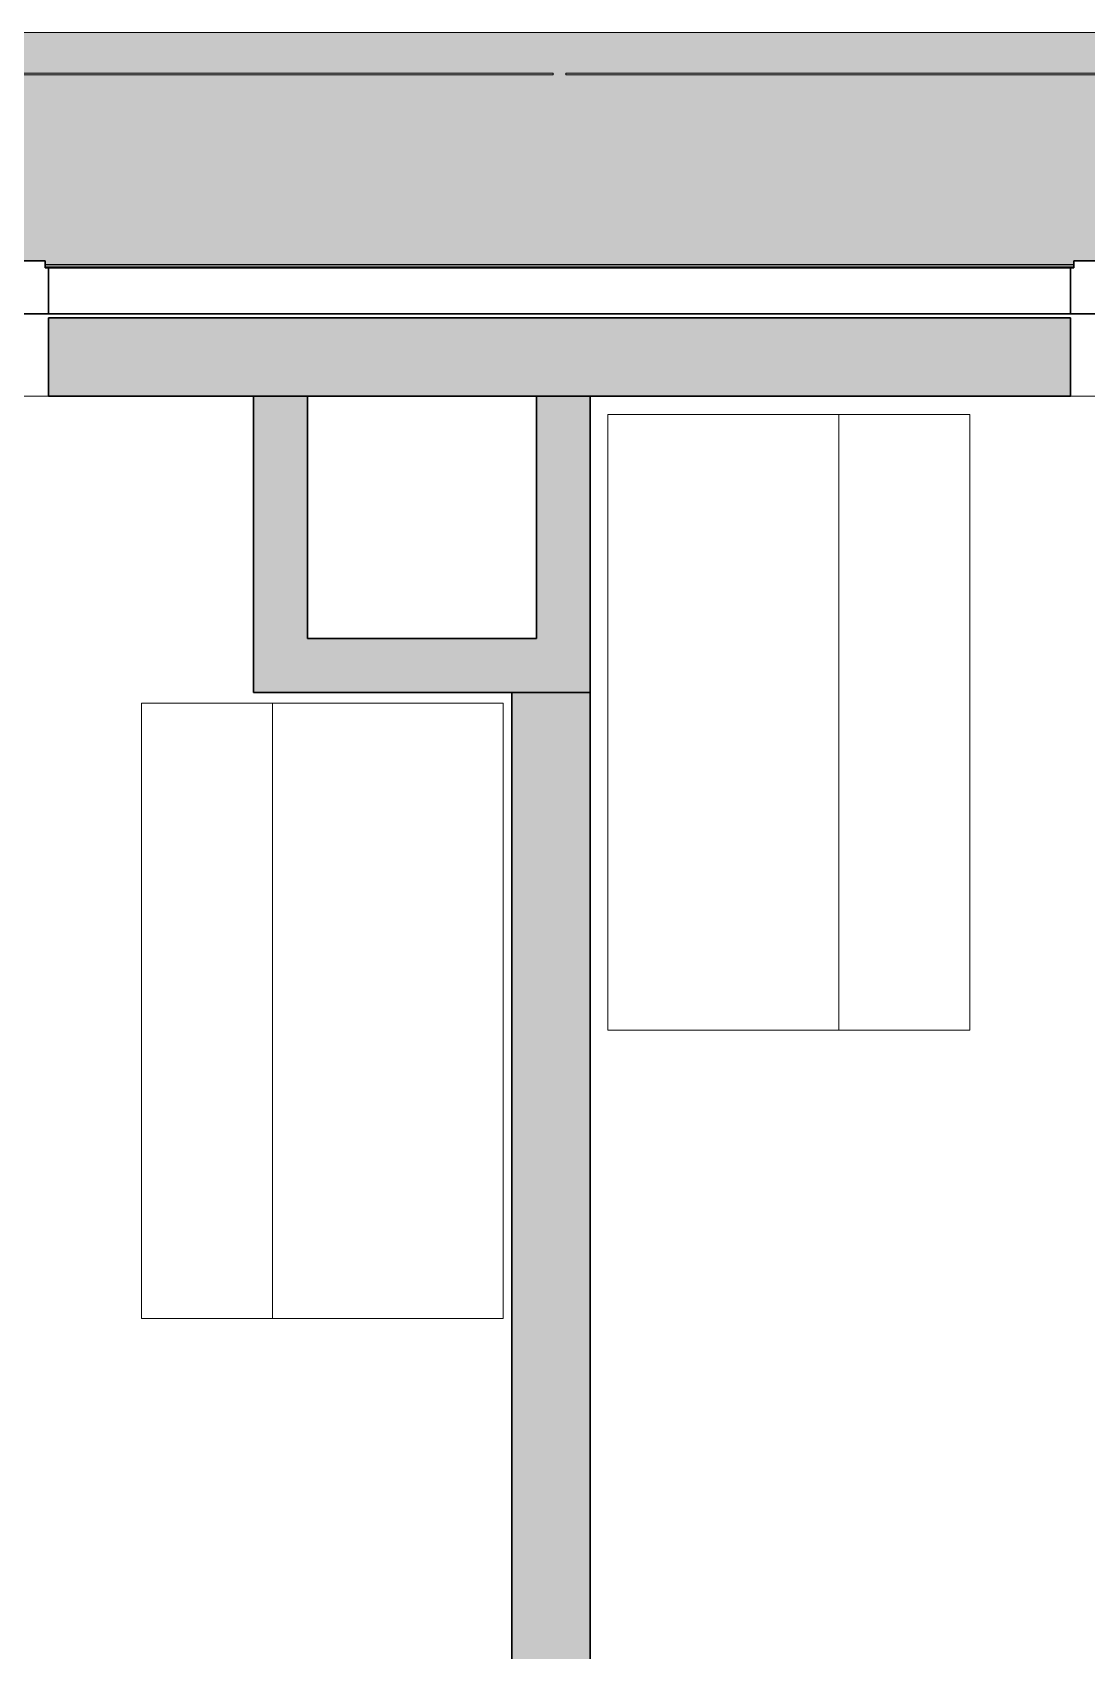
# Model space of a CAD drawing. Header units: millimetres. Extents: x 79795 to 317870, y -36033 to 97293.
# Drawn here: x 161616 to 162986, y 32615 to 34718 of the extents above; entities that cross this region are included whole.
import ezdxf

# ---------------------------------------------------------------- set-up
doc = ezdxf.new("R2010")
doc.units = ezdxf.units.MM
doc.header["$MEASUREMENT"] = 0
for name, color, linetype, lineweight in [('CSM-STL-XX-ZZ-M3-A-XXXX-00001_detached _19_04_21__rvt-1-Level 4$0$A-GLAZ', 7, 'CONTINUOUS', 9), ('CSM-STL-XX-ZZ-M3-A-XXXX-00001_detached _19_04_21__rvt-1-Level 4$0$A-GLAZ-CWMG', 7, 'CONTINUOUS', 9), ('CSM-STL-XX-ZZ-M3-A-XXXX-00001_detached _19_04_21__rvt-1-Level 4$0$A-WALL-PATT', 7, 'CONTINUOUS', 9), ('CSM-STL-XX-ZZ-M3-A-XXXX-00001_detached _19_04_21__rvt-1-Level 4$0$I-WALL', 7, 'CONTINUOUS', 9), ('I-FURN', 8, 'CONTINUOUS', 9)]:
    doc.layers.add(name, color=color, linetype=linetype, lineweight=lineweight)

msp = doc.modelspace()

# ---------------------------------------------------------------- hatches: boundary and pattern name
at = {"layer": 'CSM-STL-XX-ZZ-M3-A-XXXX-00001_detached _19_04_21__rvt-1-Level 4$0$A-GLAZ'}
msp.add_hatch(color=256, dxfattribs=at).paths.add_polyline_path([(166688.5, 34416.7), (166692.8, 34416.7), (166692.8, 34718.3), (157908.8, 34718.3), (157908.8, 34416.7), (157913.2, 34416.7), (157913.2, 34421.3), (159104.5, 34421.3), (159104.5, 34416.7), (160441.2, 34416.7), (160441.2, 34421.3), (161632.5, 34421.3), (161632.5, 34416.7), (162969.2, 34416.7), (162969.2, 34421.3), (164160.5, 34421.3), (164160.5, 34416.7), (165497.2, 34416.7), (165497.2, 34421.3), (166688.5, 34421.3)], flags=0)
h = msp.add_hatch(color=256, dxfattribs=at)
h.paths.add_polyline_path([(166692.8, 34414.6), (166692.8, 34416.7), (166688.5, 34416.7), (166688.5, 34414.6)], flags=0)
h.paths.add_polyline_path([(165497.2, 34414.6), (165497.2, 34416.7), (164160.5, 34416.7), (164160.5, 34414.6), (165463.9, 34414.6)], flags=0)
h.paths.add_polyline_path([(162969.2, 34414.6), (162969.2, 34416.7), (161632.5, 34416.7), (161632.5, 34414.6), (162773, 34414.6)], flags=0)
h.paths.add_polyline_path([(160381.1, 34414.6), (160441.2, 34414.6), (160441.2, 34416.7), (159104.5, 34416.7), (159104.5, 34414.6), (159185.1, 34414.6)], flags=0)
h.paths.add_polyline_path([(157913.2, 34414.6), (157913.2, 34416.7), (157908.8, 34416.7), (157908.8, 34414.6)], flags=0)
at = {"layer": 'CSM-STL-XX-ZZ-M3-A-XXXX-00001_detached _19_04_21__rvt-1-Level 4$0$A-WALL-PATT'}
for points in [[(161636.8, 34245.3), (161738.8, 34245.3), (161738.8, 34347.3), (161636.8, 34347.3)], [(161738.8, 34245.3), (162862.8, 34245.3), (162862.8, 34347.3), (161738.8, 34347.3)], [(162862.8, 34245.3), (162964.8, 34245.3), (162964.8, 34347.3), (162862.8, 34347.3)], [(161973.4, 33930.3), (161973.4, 34245.3), (161903.4, 34245.3), (161903.4, 33930.3)], [(162340.8, 33860.3), (162340.8, 34245.3), (162270.8, 34245.3), (162270.8, 33860.3)], [(162270.8, 33860.3), (162270.8, 33930.3), (161903.4, 33930.3), (161903.4, 33860.3)], [(162238.8, 29859.3), (162340.8, 29859.3), (162340.8, 33860.3), (162238.8, 33860.3), (162238.8, 30098)]]:
    msp.add_hatch(color=256, dxfattribs=at).paths.add_polyline_path(points, flags=0)

# ---------------------------------------------------------------- linework, layer by layer
at = {"layer": 'CSM-STL-XX-ZZ-M3-A-XXXX-00001_detached _19_04_21__rvt-1-Level 4$0$A-GLAZ'}
for p, q in [((166692.8, 34718.3), (157908.8, 34718.3)), ((162969.2, 34416.7), (161632.5, 34416.7)), ((162969.2, 34414.6), (161632.5, 34414.6))]:
    msp.add_line(p, q, dxfattribs=at)
at = {"layer": 'CSM-STL-XX-ZZ-M3-A-XXXX-00001_detached _19_04_21__rvt-1-Level 4$0$A-GLAZ', "lineweight": 30}
for p, q in [((161571.6, 34421.3), (161632.5, 34421.3)), ((161632.5, 34421.3), (161632.5, 34412.3)), ((161632.5, 34412.3), (161636.8, 34412.3)), ((161636.8, 34412.3), (162964.8, 34412.3)), ((161636.8, 34352.5), (161636.8, 34412.3)), ((161636.8, 34412.3), (161636.8, 34352.5)), ((162964.8, 34412.3), (162964.8, 34352.5)), ((162964.8, 34412.3), (162969.2, 34412.3)), ((162964.8, 34352.5), (162964.8, 34412.3)), ((162969.2, 34421.3), (163030, 34421.3)), ((162969.2, 34412.3), (162969.2, 34421.3)), ((161636.8, 34352.5), (161577.6, 34352.5)), ((162964.8, 34352.5), (161636.8, 34352.5)), ((163024, 34352.5), (162964.8, 34352.5))]:
    msp.add_line(p, q, dxfattribs=at)
at = {"layer": 'CSM-STL-XX-ZZ-M3-A-XXXX-00001_detached _19_04_21__rvt-1-Level 4$0$A-GLAZ-CWMG'}
for p, q in [((161550.8, 34665.3), (162292.8, 34665.3)), ((162292.8, 34663.3), (161550.8, 34663.3)), ((162292.8, 34665.3), (162292.8, 34663.3)), ((162308.9, 34663.3), (162308.9, 34665.3)), ((162308.9, 34665.3), (163050.8, 34665.3)), ((163050.8, 34663.3), (162308.9, 34663.3))]:
    msp.add_line(p, q, dxfattribs=at)
at = {"layer": 'CSM-STL-XX-ZZ-M3-A-XXXX-00001_detached _19_04_21__rvt-1-Level 4$0$I-WALL', "lineweight": 30}
for p, q in [((161738.8, 34347.3), (161636.8, 34347.3)), ((161636.8, 34347.3), (161636.8, 34245.3)), ((162862.8, 34347.3), (161738.8, 34347.3)), ((162964.8, 34347.3), (162862.8, 34347.3)), ((162964.8, 34245.3), (162964.8, 34347.3)), ((161636.8, 34245.3), (161738.8, 34245.3)), ((161738.8, 34245.3), (162862.8, 34245.3)), ((161903.4, 34245.3), (161903.4, 33930.3)), ((161973.4, 34245.3), (161903.4, 34245.3)), ((161973.4, 33930.3), (161973.4, 34245.3)), ((162270.8, 34245.3), (162270.8, 33930.3)), ((162340.8, 34245.3), (162270.8, 34245.3)), ((162340.8, 33860.3), (162340.8, 34245.3)), ((162862.8, 34245.3), (162964.8, 34245.3)), ((161903.4, 33930.3), (161903.4, 33860.3)), ((162270.8, 33930.3), (161973.4, 33930.3)), ((161903.4, 33860.3), (162270.8, 33860.3)), ((162238.8, 33860.3), (162238.8, 29859.3)), ((162340.8, 33860.3), (162238.8, 33860.3)), ((162270.8, 33860.3), (162340.8, 33860.3)), ((162340.8, 29859.3), (162340.8, 33860.3))]:
    msp.add_line(p, q, dxfattribs=at)
at = {"layer": 'CSM-STL-XX-ZZ-M3-A-XXXX-00001_detached _19_04_21__rvt-1-Level 4$0$I-WALL'}
for p, q in [((161636.8, 34245.3), (160436.8, 34245.3)), ((164164.8, 34245.3), (162964.8, 34245.3))]:
    msp.add_line(p, q, dxfattribs=at)
at = {"layer": 'I-FURN'}
for p, q in [((162663.8, 34221.5), (162363.8, 34221.5)), ((162363.8, 34221.5), (162363.8, 33421.5)), ((162663.8, 33421.5), (162663.8, 34221.5)), ((162833.8, 34221.5), (162663.8, 34221.5)), ((162833.8, 33421.5), (162833.8, 34221.5)), ((161927.8, 33846.5), (161757.8, 33846.5)), ((161757.8, 33846.5), (161757.8, 33046.5)), ((162227.8, 33846.5), (161927.8, 33846.5)), ((161927.8, 33846.5), (161927.8, 33046.5)), ((162227.8, 33046.5), (162227.8, 33846.5)), ((162363.8, 33421.5), (162663.8, 33421.5)), ((162663.8, 33421.5), (162833.8, 33421.5)), ((161757.8, 33046.5), (161927.8, 33046.5)), ((161927.8, 33046.5), (162227.8, 33046.5))]:
    msp.add_line(p, q, dxfattribs=at)

doc.saveas('drawing.dxf')
